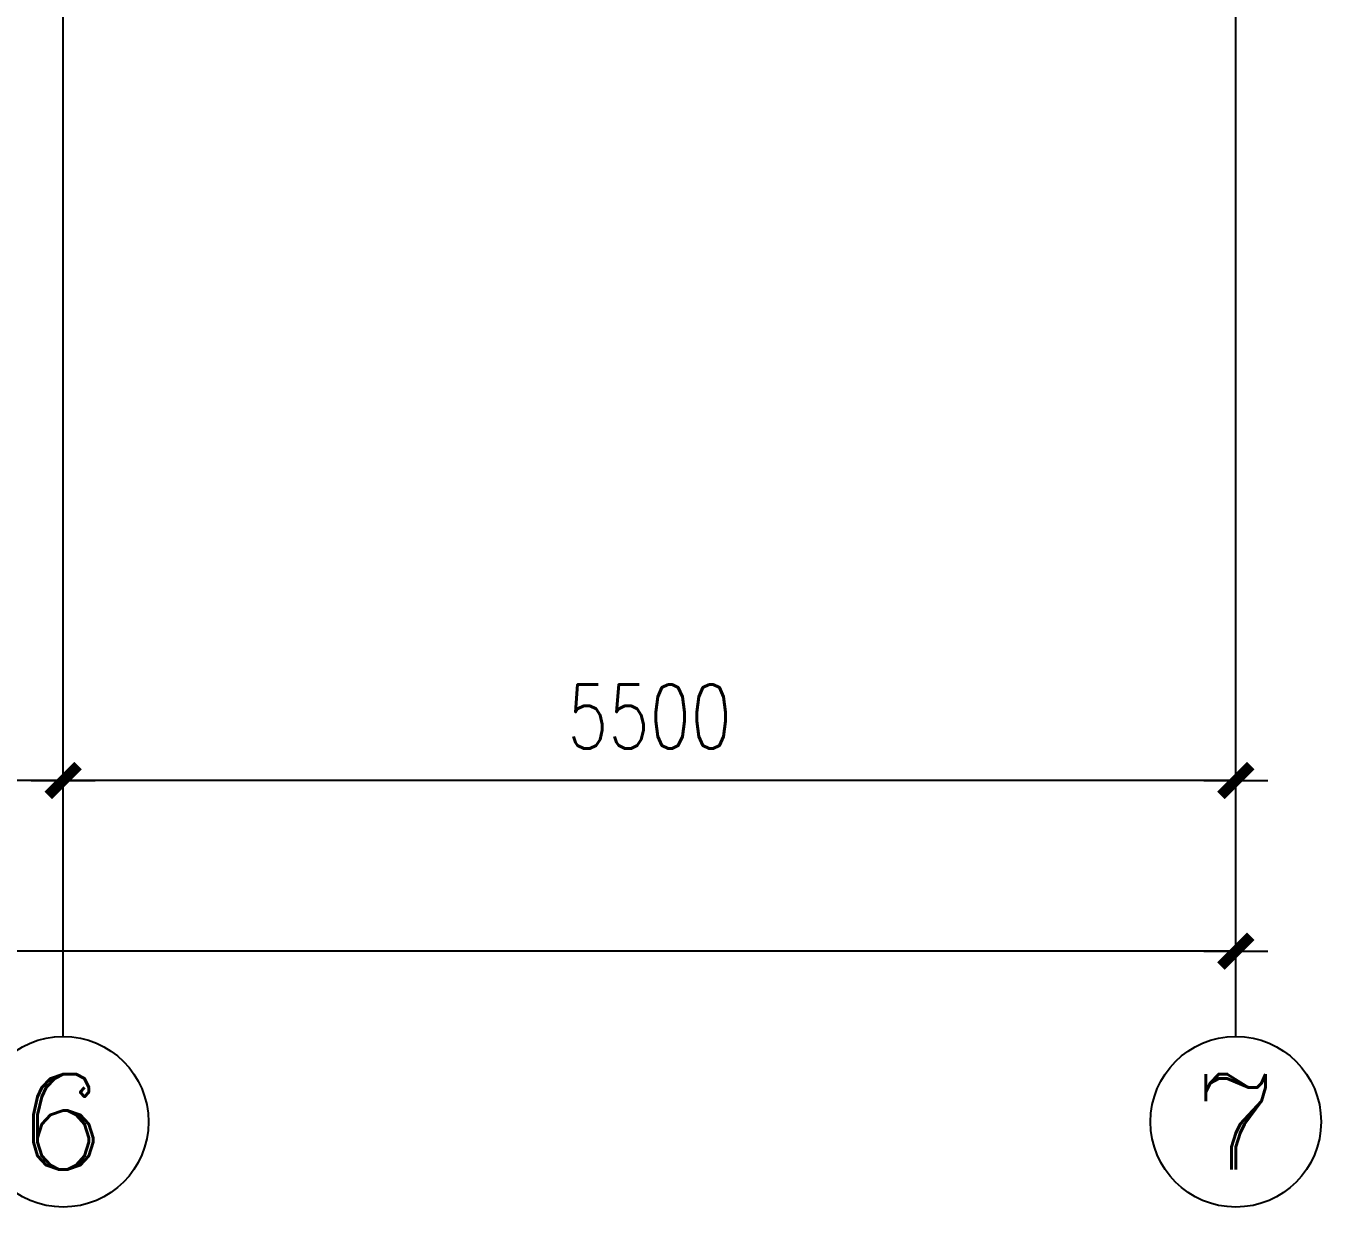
# Model space of a CAD drawing. Extents: x 1427168 to 1936200, y 1176778 to 1377202.
# Drawn here: x 1690636 to 1696711, y 1211406 to 1216944 of the extents above; entities that cross this region are included whole.
import ezdxf
from ezdxf.enums import TextEntityAlignment as Align

# ---------------------------------------------------------------- set-up
doc = ezdxf.new("R2010")
doc.units = 0
doc.header["$LTSCALE"] = 1000
doc.header["$MEASUREMENT"] = 0
doc.linetypes.add('CENTER', pattern=[2, 1.25, -0.25, 0.25, -0.25])
doc.linetypes.add('DOTE', pattern=[2.42, 2, -0.2, 0.02, -0.2])
doc.layers.get('0').update_dxf_attribs({"linetype": 'CONTINUOUS'})
doc.layers.get('DEFPOINTS').update_dxf_attribs({"linetype": 'CONTINUOUS'})
for name, color, linetype in [('AXIS', 3, 'CONTINUOUS'), ('AXIS_TEXT', 7, 'CONTINUOUS'), ('DOTE', 1, 'DOTE')]:
    doc.layers.add(name, color=color, linetype=linetype)
doc.styles.add('COMPLEX', font='COMPLEX')
doc.styles.add('DIM_FONT', font='SIMPLEX.shx', dxfattribs={"width": 0.75})
doc.dimstyles.new('AXIS', dxfattribs={"dimtxt": 300, "dimasz": 1, "dimexe": 250, "dimexo": 300, "dimgap": 150, "dimtad": 1, "dimdec": 0, "dimzin": 0, "dimtxsty": 'DIM_FONT', "dimblk": '_DIMX', "dimcen": 0.09, "dimse1": 1, "dimse2": 1, "dimclrt": 7, "dimazin": 3, "dimtfac": 1, "dimtdec": 0, "dimtix": 1, "dimtmove": 0, "dimatfit": 3, "dimtolj": 1, "dimtzin": 0})

# ---------------------------------------------------------------- blocks, each defined once
blk = doc.blocks.new('_DIMX')
blk.add_line((-150, 0), (150, 0))
at = {"const_width": 50}
blk.add_lwpolyline([(-70, -70), (70, 70)], dxfattribs=at)
blk = doc.blocks.new('*D105')
at = {"layer": 'AXIS', "color": 0}
blk.add_line((1696309.8, 1212606), (1663311.8, 1212606), dxfattribs=at)
at = {"layer": 'DEFPOINTS', "color": 0}
for p in [(1663310.8, 1216206), (1696310.8, 1216206), (1663310.8, 1212606)]:
    blk.add_point(p, dxfattribs=at)
at = {"layer": 'AXIS', "color": 0, "rotation": 180}
blk.add_blockref('_DIMX', (1663310.8, 1212606), dxfattribs=at)
at = {"layer": 'AXIS', "color": 0}
blk.add_blockref('_DIMX', (1696310.8, 1212606), dxfattribs=at)
at = {"layer": 'AXIS', "color": 7, "insert": (1679810.8, 1212906), "char_height": 300, "attachment_point": 5, "style": 'DIM_FONT'}
blk.add_mtext('\\A1;33000', dxfattribs=at)
blk = doc.blocks.new('_AXISO')
blk.add_circle((0, 0), 0.5)
at = {"layer": 'AXIS_TEXT', "style": 'COMPLEX', "width": 1.041667}
blk.add_attdef('A', text='', height=0.56, dxfattribs=at).set_placement((-0.25, -0.28), (0.25, -0.28), align=Align.FIT)
blk = doc.blocks.new('*D115')
at = {"layer": 'AXIS', "color": 0}
blk.add_line((1690809.8, 1213406), (1685311.8, 1213406), dxfattribs=at)
at = {"layer": 'DEFPOINTS', "color": 0}
for p in [(1685310.8, 1216206), (1690810.8, 1216206), (1685310.8, 1213406)]:
    blk.add_point(p, dxfattribs=at)
at = {"layer": 'AXIS', "color": 0, "rotation": 180}
blk.add_blockref('_DIMX', (1685310.8, 1213406), dxfattribs=at)
at = {"layer": 'AXIS', "color": 0}
blk.add_blockref('_DIMX', (1690810.8, 1213406), dxfattribs=at)
at = {"layer": 'AXIS', "color": 7, "insert": (1688060.8, 1213706), "char_height": 300, "attachment_point": 5, "style": 'DIM_FONT'}
blk.add_mtext('\\A1;5500', dxfattribs=at)
blk = doc.blocks.new('*D113')
at = {"layer": 'AXIS', "color": 0}
blk.add_line((1696309.8, 1213406), (1690811.8, 1213406), dxfattribs=at)
at = {"layer": 'DEFPOINTS', "color": 0}
for p in [(1690810.8, 1216206), (1696310.8, 1216206), (1690810.8, 1213406)]:
    blk.add_point(p, dxfattribs=at)
at = {"layer": 'AXIS', "color": 0, "rotation": 180}
blk.add_blockref('_DIMX', (1690810.8, 1213406), dxfattribs=at)
at = {"layer": 'AXIS', "color": 0}
blk.add_blockref('_DIMX', (1696310.8, 1213406), dxfattribs=at)
at = {"layer": 'AXIS', "color": 7, "insert": (1693560.8, 1213706), "char_height": 300, "attachment_point": 5, "style": 'DIM_FONT'}
blk.add_mtext('\\A1;5500', dxfattribs=at)

msp = doc.modelspace()

# ---------------------------------------------------------------- linework, layer by layer
at = {"layer": 'AXIS'}
for p, q in [((1690810.8, 1212206), (1690810.8, 1216206)), ((1696310.8, 1212206), (1696310.8, 1216206))]:
    msp.add_line(p, q, dxfattribs=at)
at = {"layer": 'DOTE', "linetype": 'CENTER'}
for p, q in [((1690810.8, 1216206), (1690810.8, 1229206)), ((1696310.8, 1216206), (1696310.8, 1229206))]:
    msp.add_line(p, q, dxfattribs=at)

# ---------------------------------------------------------------- block references
at = {"layer": 'AXIS'}
ref = msp.add_blockref('_AXISO', (1690810.8, 1211806), dxfattribs=dict(at, xscale=800, yscale=800, zscale=800))
ref.add_attrib('A', '6', dxfattribs={"layer": 'AXIS_TEXT', "height": 448, "style": 'COMPLEX', "width": 1.339286}).set_placement((1690610.8, 1211582), (1691010.8, 1211582), align=Align.FIT)
ref = msp.add_blockref('_AXISO', (1696310.8, 1211806), dxfattribs=dict(at, xscale=800, yscale=800, zscale=800))
ref.add_attrib('A', '7', dxfattribs={"layer": 'AXIS_TEXT', "height": 448, "style": 'COMPLEX', "width": 1.339286}).set_placement((1696110.8, 1211582), (1696510.8, 1211582), align=Align.FIT)

# ---------------------------------------------------------------- dimensions: what is measured, and where the dimension line sits
for p2, distance, picture, middle in [((1663310.8, 1216206), 3600, '*D105', (1679810.8, 1212906)), ((1690810.8, 1216206), 2800, '*D113', (1693560.8, 1213706))]:
    dim = msp.add_aligned_dim(p1=(1696310.8, 1216206), p2=p2, distance=distance, dimstyle='AXIS', dxfattribs=at)
    dim.commit()
    dim.dimension.update_dxf_attribs({"geometry": picture, "text_midpoint": middle})
dim = msp.add_linear_dim(base=(1685310.8, 1213406), p1=(1690810.8, 1216206), p2=(1685310.8, 1216206), dimstyle='AXIS', dxfattribs=at)
dim.commit()
dim.dimension.update_dxf_attribs({"geometry": '*D115', "text_midpoint": (1688060.8, 1213706)})

doc.saveas('drawing.dxf')
